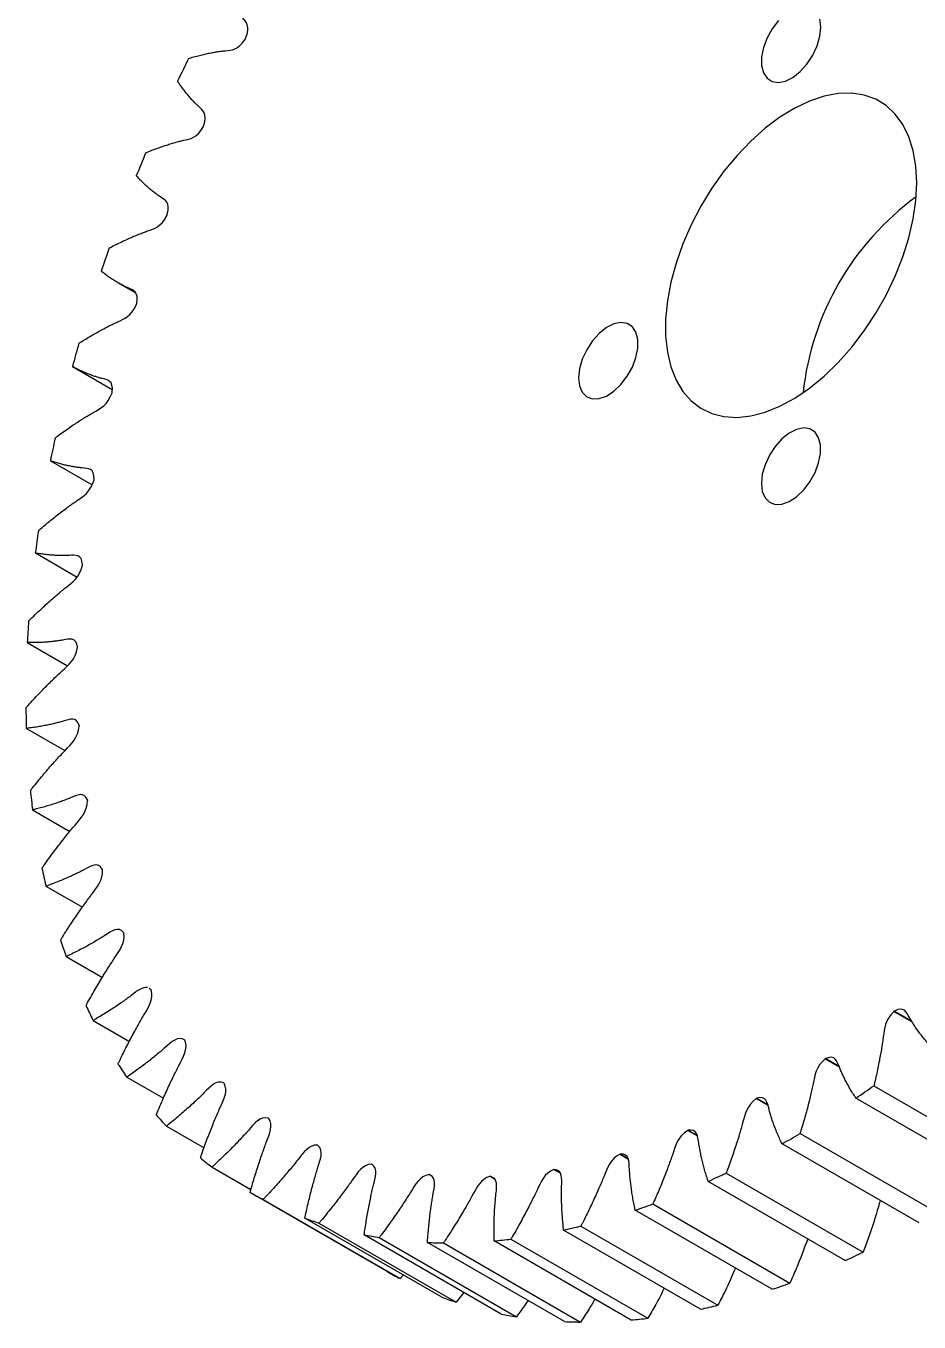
# Model space of a CAD drawing. Header units: millimetres. Extents: x -1 to 297, y -1 to 211.
# Drawn here: x 139.03 to 166.68, y 64.99 to 105.12 of the extents above; entities that cross this region are included whole.
import ezdxf

# ---------------------------------------------------------------- set-up
doc = ezdxf.new("R2010")
doc.units = ezdxf.units.MM

msp = doc.modelspace()

# ---------------------------------------------------------------- linework, layer by layer
at = {"color": 7, "linetype": 'Continuous'}
for p, q in [((141.867, 97.176), (142.429, 96.852)), ((140.468, 94.576), (141.7, 93.865)), ((139.786, 91.659), (141.077, 90.914)), ((139.319, 88.802), (140.611, 88.056)), ((139.069, 86.031), (140.316, 85.311)), ((139.041, 83.371), (140.234, 82.682)), ((139.234, 80.849), (140.388, 80.182)), ((139.646, 78.487), (140.779, 77.832)), ((140.273, 76.307), (141.396, 75.658)), ((142.902, 75.282), (142.845, 75.316)), ((141.11, 74.33), (142.233, 73.681)), ((165.9, 74.609), (166.465, 74.283)), ((165.914, 74.62), (166.443, 74.314)), ((163.774, 73.145), (164.208, 72.895)), ((163.789, 73.154), (164.199, 72.917)), ((142.148, 72.574), (143.283, 71.919)), ((165.278, 72.307), (169.52, 69.858)), ((161.639, 71.913), (161.994, 71.709)), ((161.653, 71.921), (161.987, 71.728)), ((168.965, 69.475), (164.722, 71.924)), ((143.379, 71.055), (144.541, 70.385)), ((159.514, 70.925), (159.814, 70.752)), ((159.528, 70.931), (159.81, 70.768)), ((162.993, 70.829), (167.236, 68.38)), ((166.677, 68.058), (162.435, 70.507)), ((157.419, 70.19), (157.665, 70.048)), ((157.433, 70.194), (157.659, 70.063)), ((144.79, 69.789), (145.994, 69.094)), ((151.506, 69.559), (151.55, 69.534)), ((153.396, 69.504), (153.535, 69.424)), ((153.409, 69.505), (153.527, 69.436)), ((155.373, 69.715), (155.574, 69.599)), ((155.386, 69.717), (155.558, 69.618)), ((160.706, 69.605), (164.948, 67.156)), ((164.393, 66.898), (160.15, 69.347)), ((150.212, 66.556), (145.969, 69.006)), ((146.368, 68.786), (150.611, 66.337)), ((158.437, 68.647), (162.68, 66.198)), ((162.132, 66.005), (157.889, 68.454)), ((151.907, 65.759), (147.664, 68.208)), ((148.099, 68.056), (152.342, 65.607)), ((159.916, 65.389), (155.673, 67.838)), ((156.208, 67.963), (160.451, 65.513)), ((153.743, 65.24), (149.5, 67.689)), ((149.967, 67.606), (154.21, 65.157)), ((155.702, 65.005), (151.459, 67.454)), ((151.953, 67.44), (156.196, 64.99)), ((157.766, 65.054), (153.523, 67.503)), ((154.04, 67.559), (158.283, 65.11)), ((150.714, 66.448), (150.611, 66.337)), ((152.589, 65.906), (152.342, 65.607))]:
    msp.add_line(p, q, dxfattribs=at)
at = {"color": 7, "linetype": 'Continuous', "flags": 128}
for points in [[(162.322, 105.287), (162.128, 105.032), (161.97, 104.747), (161.859, 104.45), (161.802, 104.159), (161.802, 103.893), (161.859, 103.669), (161.97, 103.499), (162.128, 103.397), (162.322, 103.366), (162.542, 103.411), (162.772, 103.527), (162.998, 103.707), (163.206, 103.941), (163.384, 104.213), (163.519, 104.506), (163.604, 104.803), (163.633, 105.083)], [(163.633, 105.083), (163.604, 105.331)], [(145.82, 104.716), (145.821, 104.718), (145.823, 104.72), (145.824, 104.723), (145.825, 104.725), (145.826, 104.727), (145.827, 104.729), (145.828, 104.732), (145.829, 104.734)], [(166.603, 100.266), (166.576, 100.781), (166.494, 101.258), (166.36, 101.689), (166.174, 102.069), (165.94, 102.391), (165.66, 102.653), (165.339, 102.849), (164.981, 102.978), (164.592, 103.037), (164.176, 103.026), (163.739, 102.944), (163.288, 102.794), (162.829, 102.576), (162.369, 102.294), (161.913, 101.953), (161.468, 101.556), (161.041, 101.109), (160.638, 100.619), (160.263, 100.093), (159.923, 99.538), (159.623, 98.961), (159.365, 98.371), (159.155, 97.776), (158.994, 97.185), (158.886, 96.605), (158.832, 96.045), (158.832, 95.513), (158.886, 95.016), (158.994, 94.562), (159.155, 94.155), (159.365, 93.803), (159.623, 93.511), (159.923, 93.281), (160.263, 93.118), (160.638, 93.024), (161.041, 93), (161.468, 93.047), (161.913, 93.163), (162.369, 93.348), (162.829, 93.598), (163.288, 93.91), (163.739, 94.28), (164.176, 94.702), (164.592, 95.171), (164.981, 95.68), (165.339, 96.222), (165.66, 96.789), (165.94, 97.374), (166.174, 97.967), (166.36, 98.561), (166.494, 99.148), (166.576, 99.719), (166.603, 100.266)], [(144.524, 102.008), (144.525, 102.011), (144.526, 102.013), (144.527, 102.015), (144.528, 102.017), (144.529, 102.02), (144.53, 102.022), (144.531, 102.024), (144.532, 102.026)], [(143.398, 99.263), (143.399, 99.266), (143.4, 99.268), (143.401, 99.27), (143.402, 99.273), (143.403, 99.275), (143.404, 99.277), (143.404, 99.279), (143.405, 99.282)], [(142.453, 96.507), (142.453, 96.509), (142.454, 96.511), (142.455, 96.514), (142.456, 96.516), (142.456, 96.518), (142.457, 96.521), (142.458, 96.523), (142.458, 96.525)], [(156.138, 94.224), (156.167, 93.977), (156.252, 93.778), (156.387, 93.641), (156.564, 93.574), (156.773, 93.581), (156.999, 93.662), (157.229, 93.812), (157.448, 94.02), (157.643, 94.275), (157.801, 94.56), (157.912, 94.857), (157.969, 95.148), (157.969, 95.414), (157.912, 95.639), (157.801, 95.808), (157.643, 95.911), (157.448, 95.941), (157.229, 95.897), (156.999, 95.781), (156.773, 95.6), (156.564, 95.367), (156.387, 95.095), (156.252, 94.801), (156.167, 94.505), (156.138, 94.224)], [(141.696, 93.765), (141.697, 93.767), (141.697, 93.769), (141.698, 93.771), (141.698, 93.774), (141.699, 93.776), (141.699, 93.778), (141.7, 93.78), (141.701, 93.783)], [(161.795, 90.957), (161.824, 90.71), (161.908, 90.512), (162.044, 90.375), (162.221, 90.307), (162.43, 90.315), (162.656, 90.395), (162.886, 90.545), (163.105, 90.754), (163.3, 91.008), (163.458, 91.293), (163.569, 91.591), (163.626, 91.882), (163.626, 92.148), (163.569, 92.372), (163.458, 92.541), (163.3, 92.644), (163.105, 92.675), (162.886, 92.63), (162.656, 92.514), (162.43, 92.334), (162.221, 92.1), (162.044, 91.828), (161.908, 91.534), (161.824, 91.238), (161.795, 90.957)], [(141.136, 91.062), (141.136, 91.064), (141.137, 91.066), (141.137, 91.069), (141.137, 91.071), (141.138, 91.073), (141.138, 91.075), (141.139, 91.077), (141.139, 91.08)], [(140.777, 88.424), (140.777, 88.426), (140.778, 88.428), (140.778, 88.431), (140.778, 88.433), (140.778, 88.435), (140.778, 88.437), (140.779, 88.439), (140.779, 88.441)], [(140.623, 85.876), (140.623, 85.878), (140.623, 85.88), (140.623, 85.882), (140.623, 85.884), (140.623, 85.886), (140.623, 85.889), (140.623, 85.891), (140.624, 85.893)], [(165.914, 74.62), (165.912, 74.618), (165.91, 74.617), (165.908, 74.616), (165.907, 74.615), (165.905, 74.613), (165.903, 74.612), (165.901, 74.611), (165.9, 74.609)], [(163.789, 73.154), (163.787, 73.153), (163.785, 73.152), (163.783, 73.151), (163.781, 73.15), (163.78, 73.149), (163.778, 73.147), (163.776, 73.146), (163.774, 73.145)]]:
    msp.add_lwpolyline(points, dxfattribs=at)
at = {"color": 7, "linetype": 'Continuous'}
for centre, radius, start, end in [((195.306, 79.145), 57.004, 154.0198, 154.8087), ((193.512, 79.938), 55.043, 157.2808, 158.0884), ((171.712, 92.826), 8.678, 126.2139, 173.7914), ((190.819, 80.948), 52.166, 160.6347, 161.4716), ((187.345, 82.02), 48.53, 164.1271, 165.0054), ((183.259, 83.006), 44.326, 167.8092, 168.7422), ((178.766, 83.778), 39.766, 171.7386, 172.7416), ((174.094, 84.239), 35.07, 175.9817, 177.0724), ((169.475, 84.335), 30.45, 180.6146, 181.8129), ((166.951, 85.164), 26.332, 183.7168, 183.751), ((165.128, 84.052), 26.092, 185.7232, 187.0515), ((163.09, 84.733), 22.445, 189.1669, 189.2049), ((161.239, 83.425), 22.151, 191.4009, 192.8824), ((159.729, 84.013), 19.007, 195.2447, 195.2872), ((156.978, 83.093), 16.104, 202.0368, 202.0843), ((157.953, 82.532), 18.744, 197.7413, 199.3973), ((154.891, 82.093), 13.789, 209.6004, 209.6531), ((155.356, 81.485), 15.943, 204.8233, 206.668), ((153.466, 81.15), 12.078, 217.9307, 217.9883), ((153.478, 80.424), 13.784, 212.6847, 214.7173), ((152.645, 80.41), 10.972, 226.9263, 226.9876), ((144.436, 101.951), 36.237, 304.0435, 305.1105), ((149, 96.17), 27.352, 297.5223, 297.5557), ((152.286, 79.503), 12.276, 221.2881, 223.484), ((152.321, 80.014), 10.459, 236.369, 236.4323), ((150.679, 92.564), 23.373, 292.2097, 292.2468), ((146.926, 98.016), 31.579, 299.4125, 300.5821), ((152.349, 80.081), 10.532, 245.9439, 246.0069), ((151.689, 78.876), 11.409, 230.4882, 232.7939), ((152.559, 80.705), 11.191, 255.3045, 255.365), ((151.861, 89.208), 19.813, 286.2922, 286.3335), ((152.773, 81.941), 12.446, 264.1548, 264.2112), ((152.82, 83.8), 14.307, 272.3049, 272.3563), ((152.553, 86.248), 16.772, 279.6795, 279.7257), ((148.979, 94.081), 27.14, 294.3063, 295.6002), ((151.552, 78.685), 11.174, 240.0246, 242.3626), ((150.514, 90.329), 23.084, 288.6314, 290.0727), ((151.703, 79.045), 11.565, 249.5601, 251.845), ((151.514, 86.926), 19.535, 282.2941, 283.9051), ((151.954, 80.038), 12.59, 258.7578, 260.917), ((152.116, 81.698), 14.259, 267.358, 269.3452), ((152.016, 84.014), 16.579, 275.2157, 277.0129), ((153.221, 91.632), 27.14, 294.3063, 295.6002), ((155.794, 76.235), 11.174, 240.0246, 242.3626), ((154.757, 87.879), 23.084, 288.6314, 290.0727), ((155.946, 76.596), 11.565, 249.5601, 251.845), ((155.756, 84.476), 19.535, 282.2941, 283.9051), ((156.197, 77.588), 12.59, 258.7578, 260.917), ((156.259, 81.565), 16.579, 275.2157, 277.0129), ((156.359, 79.249), 14.259, 267.358, 269.3452)]:
    msp.add_arc(centre, radius, start, end, dxfattribs=at)
for points, knots in [([(145.829, 104.734), (145.978, 105.123), (145.815, 105.264), (145.66, 105.473), (145.587, 105.574), (145.513, 105.686), (145.438, 105.806), (145.361, 105.937), (145.284, 106.079), (145.223, 106.197), (145.189, 106.269), (145.179, 106.289)], [0, 0, 0, 0, 0.1059016, 0.1287387, 0.1530336, 0.1787864, 0.2059971, 0.2346657, 0.2647922, 0.2963766, 0.3086458, 0.3086458, 0.3086458, 0.3086458]), ([(144.063, 104.117), (144.086, 104.124), (144.17, 104.148), (144.312, 104.186), (144.483, 104.229), (144.646, 104.265), (144.799, 104.295), (144.943, 104.32), (145.077, 104.339), (145.359, 104.375), (145.586, 104.361), (145.82, 104.716)], [0.6913542, 0.6913542, 0.6913542, 0.6913542, 0.7036234, 0.7352078, 0.7653343, 0.7940029, 0.8212136, 0.8469664, 0.8712613, 0.8940984, 1, 1, 1, 1]), ([(144.532, 102.026), (144.655, 102.415), (144.474, 102.526), (144.294, 102.703), (144.209, 102.789), (144.123, 102.884), (144.034, 102.988), (143.943, 103.101), (143.851, 103.224), (143.778, 103.328), (143.735, 103.391), (143.724, 103.409)], [0, 0, 0, 0, 0.1059016, 0.1287387, 0.1530336, 0.1787864, 0.2059971, 0.2346657, 0.2647922, 0.2963766, 0.3086458, 0.3086458, 0.3086458, 0.3086458]), ([(142.74, 101.196), (142.764, 101.206), (142.85, 101.24), (142.994, 101.297), (143.17, 101.361), (143.336, 101.418), (143.493, 101.467), (143.642, 101.511), (143.781, 101.548), (144.071, 101.621), (144.31, 101.64), (144.524, 102.008)], [0.6913542, 0.6913542, 0.6913542, 0.6913542, 0.7036234, 0.7352078, 0.7653343, 0.7940029, 0.8212136, 0.8469664, 0.8712613, 0.8940984, 1, 1, 1, 1]), ([(143.405, 99.282), (143.5, 99.667), (143.302, 99.747), (143.1, 99.889), (143.005, 99.959), (142.906, 100.037), (142.805, 100.123), (142.701, 100.218), (142.594, 100.321), (142.509, 100.409), (142.459, 100.463), (142.446, 100.478)], [0, 0, 0, 0, 0.1059016, 0.1287387, 0.1530336, 0.1787864, 0.2059971, 0.2346657, 0.2647922, 0.2963766, 0.3086458, 0.3086458, 0.3086458, 0.3086458]), ([(141.604, 98.245), (141.629, 98.258), (141.715, 98.303), (141.861, 98.376), (142.039, 98.461), (142.208, 98.538), (142.368, 98.608), (142.519, 98.669), (142.661, 98.724), (142.958, 98.833), (143.205, 98.884), (143.398, 99.263)], [0.6913542, 0.6913542, 0.6913542, 0.6913542, 0.7036234, 0.7352078, 0.7653343, 0.7940029, 0.8212136, 0.8469664, 0.8712613, 0.8940984, 1, 1, 1, 1]), ([(142.458, 96.525), (142.525, 96.903), (142.312, 96.951), (142.089, 97.058), (141.984, 97.11), (141.874, 97.171), (141.761, 97.238), (141.645, 97.313), (141.525, 97.397), (141.429, 97.468), (141.373, 97.512), (141.357, 97.525)], [0, 0, 0, 0, 0.1059016, 0.1287387, 0.1530336, 0.1787864, 0.2059971, 0.2346657, 0.2647922, 0.2963766, 0.3086458, 0.3086458, 0.3086458, 0.3086458]), ([(140.666, 95.293), (140.69, 95.308), (140.776, 95.363), (140.922, 95.452), (141.101, 95.558), (141.271, 95.654), (141.432, 95.742), (141.584, 95.822), (141.728, 95.893), (142.029, 96.038), (142.283, 96.121), (142.453, 96.507)], [0.6913542, 0.6913542, 0.6913542, 0.6913542, 0.7036234, 0.7352078, 0.7653343, 0.7940029, 0.8212136, 0.8469664, 0.8712613, 0.8940984, 1, 1, 1, 1]), ([(141.701, 93.783), (141.739, 94.15), (141.512, 94.166), (141.27, 94.235), (141.156, 94.271), (141.037, 94.313), (140.914, 94.361), (140.786, 94.416), (140.653, 94.478), (140.547, 94.532), (140.485, 94.566), (140.468, 94.576)], [0, 0, 0, 0, 0.1059016, 0.1287387, 0.1530336, 0.1787864, 0.2059971, 0.2346657, 0.2647922, 0.2963766, 0.3086458, 0.3086458, 0.3086458, 0.3086458]), ([(139.933, 92.366), (139.957, 92.384), (140.042, 92.447), (140.187, 92.553), (140.365, 92.677), (140.534, 92.793), (140.695, 92.898), (140.847, 92.995), (140.991, 93.082), (141.293, 93.262), (141.551, 93.375), (141.696, 93.765)], [0.6913542, 0.6913542, 0.6913542, 0.6913542, 0.7036234, 0.7352078, 0.7653343, 0.7940029, 0.8212136, 0.8469664, 0.8712613, 0.8940984, 1, 1, 1, 1]), ([(141.139, 91.08), (141.148, 91.433), (140.91, 91.416), (140.652, 91.448), (140.53, 91.466), (140.402, 91.489), (140.269, 91.517), (140.131, 91.552), (139.988, 91.592), (139.873, 91.629), (139.805, 91.652), (139.786, 91.659)], [0, 0, 0, 0, 0.1059016, 0.1287387, 0.1530336, 0.1787864, 0.2059971, 0.2346657, 0.2647922, 0.2963766, 0.3086458, 0.3086458, 0.3086458, 0.3086458]), ([(139.413, 89.492), (139.436, 89.512), (139.52, 89.584), (139.663, 89.704), (139.837, 89.847), (140.004, 89.979), (140.163, 90.102), (140.314, 90.215), (140.457, 90.318), (140.757, 90.529), (141.017, 90.673), (141.136, 91.062)], [0.6913542, 0.6913542, 0.6913542, 0.6913542, 0.7036234, 0.7352078, 0.7653343, 0.7940029, 0.8212136, 0.8469664, 0.8712613, 0.8940984, 1, 1, 1, 1]), ([(140.779, 88.441), (140.759, 88.777), (140.512, 88.728), (140.24, 88.723), (140.111, 88.723), (139.976, 88.727), (139.835, 88.735), (139.688, 88.748), (139.535, 88.767), (139.411, 88.785), (139.339, 88.798), (139.319, 88.802)], [0, 0, 0, 0, 0.1059016, 0.1287387, 0.1530336, 0.1787864, 0.2059971, 0.2346657, 0.2647922, 0.2963766, 0.3086458, 0.3086458, 0.3086458, 0.3086458]), ([(139.11, 86.697), (139.133, 86.719), (139.215, 86.799), (139.353, 86.933), (139.524, 87.093), (139.687, 87.241), (139.842, 87.379), (139.991, 87.507), (140.131, 87.625), (140.427, 87.867), (140.686, 88.04), (140.777, 88.424)], [0.6913542, 0.6913542, 0.6913542, 0.6913542, 0.7036234, 0.7352078, 0.7653343, 0.7940029, 0.8212136, 0.8469664, 0.8712613, 0.8940984, 1, 1, 1, 1]), ([(140.624, 85.893), (140.575, 86.208), (140.321, 86.127), (140.038, 86.084), (139.903, 86.066), (139.762, 86.051), (139.614, 86.039), (139.459, 86.031), (139.298, 86.027), (139.168, 86.028), (139.091, 86.03), (139.069, 86.031)], [0, 0, 0, 0, 0.1059016, 0.1287387, 0.1530336, 0.1787864, 0.2059971, 0.2346657, 0.2647922, 0.2963766, 0.3086458, 0.3086458, 0.3086458, 0.3086458]), ([(139.028, 84.008), (139.05, 84.032), (139.128, 84.12), (139.262, 84.265), (139.426, 84.44), (139.584, 84.604), (139.735, 84.756), (139.879, 84.898), (140.016, 85.029), (140.304, 85.3), (140.56, 85.499), (140.623, 85.876)], [0.6913542, 0.6913542, 0.6913542, 0.6913542, 0.7036234, 0.7352078, 0.7653343, 0.7940029, 0.8212136, 0.8469664, 0.8712613, 0.8940984, 1, 1, 1, 1]), ([(140.674, 83.457), (140.597, 83.749), (140.339, 83.637), (140.047, 83.557), (139.908, 83.521), (139.762, 83.487), (139.608, 83.455), (139.448, 83.426), (139.28, 83.4), (139.144, 83.383), (139.064, 83.374), (139.041, 83.371)], [0, 0, 0, 0, 0.1059016, 0.1287387, 0.1530336, 0.1787864, 0.2059971, 0.2346657, 0.2647922, 0.2963766, 0.3086458, 0.3086458, 0.3086458, 0.3086458]), ([(139.167, 81.45), (139.187, 81.476), (139.262, 81.57), (139.389, 81.726), (139.546, 81.915), (139.697, 82.092), (139.842, 82.257), (139.981, 82.412), (140.112, 82.555), (140.39, 82.851), (140.641, 83.076), (140.675, 83.441)], [0.6913542, 0.6913542, 0.6913542, 0.6913542, 0.7036234, 0.7352078, 0.7653343, 0.7940029, 0.8212136, 0.8469664, 0.8712613, 0.8940984, 1, 1, 1, 1]), ([(140.931, 81.158), (140.826, 81.423), (140.566, 81.281), (140.268, 81.165), (140.126, 81.111), (139.976, 81.059), (139.819, 81.007), (139.654, 80.957), (139.481, 80.909), (139.34, 80.874), (139.257, 80.854), (139.234, 80.849)], [0, 0, 0, 0, 0.1059016, 0.1287387, 0.1530336, 0.1787864, 0.2059971, 0.2346657, 0.2647922, 0.2963766, 0.3086458, 0.3086458, 0.3086458, 0.3086458]), ([(139.525, 79.046), (139.545, 79.074), (139.615, 79.173), (139.735, 79.339), (139.883, 79.54), (140.026, 79.728), (140.163, 79.905), (140.294, 80.071), (140.42, 80.224), (140.685, 80.544), (140.928, 80.792), (140.933, 81.143)], [0.6913542, 0.6913542, 0.6913542, 0.6913542, 0.7036234, 0.7352078, 0.7653343, 0.7940029, 0.8212136, 0.8469664, 0.8712613, 0.8940984, 1, 1, 1, 1]), ([(141.391, 79.015), (141.259, 79.252), (141, 79.082), (140.699, 78.93), (140.555, 78.859), (140.403, 78.789), (140.243, 78.718), (140.075, 78.648), (139.898, 78.578), (139.755, 78.525), (139.669, 78.495), (139.646, 78.487)], [0, 0, 0, 0, 0.1059016, 0.1287387, 0.1530336, 0.1787864, 0.2059971, 0.2346657, 0.2647922, 0.2963766, 0.3086458, 0.3086458, 0.3086458, 0.3086458]), ([(140.1, 76.82), (140.119, 76.849), (140.184, 76.953), (140.295, 77.127), (140.432, 77.337), (140.566, 77.536), (140.694, 77.723), (140.818, 77.897), (140.936, 78.061), (141.186, 78.4), (141.419, 78.668), (141.395, 79.002)], [0.6913542, 0.6913542, 0.6913542, 0.6913542, 0.7036234, 0.7352078, 0.7653343, 0.7940029, 0.8212136, 0.8469664, 0.8712613, 0.8940984, 1, 1, 1, 1]), ([(142.05, 77.051), (141.893, 77.257), (141.636, 77.059), (141.335, 76.873), (141.191, 76.787), (141.038, 76.699), (140.877, 76.609), (140.707, 76.519), (140.529, 76.429), (140.383, 76.358), (140.297, 76.318), (140.273, 76.307)], [0, 0, 0, 0, 0.1059016, 0.1287387, 0.1530336, 0.1787864, 0.2059971, 0.2346657, 0.2647922, 0.2963766, 0.3086458, 0.3086458, 0.3086458, 0.3086458]), ([(140.887, 74.792), (140.903, 74.822), (140.963, 74.929), (141.064, 75.109), (141.19, 75.328), (141.313, 75.535), (141.431, 75.729), (141.545, 75.912), (141.655, 76.083), (141.888, 76.439), (142.108, 76.726), (142.055, 77.038)], [0.6913542, 0.6913542, 0.6913542, 0.6913542, 0.7036234, 0.7352078, 0.7653343, 0.7940029, 0.8212136, 0.8469664, 0.8712613, 0.8940984, 1, 1, 1, 1]), ([(142.793, 75.346), (142.64, 75.384), (142.429, 75.203), (142.17, 75.014), (142.027, 74.912), (141.876, 74.807), (141.715, 74.7), (141.545, 74.591), (141.367, 74.481), (141.221, 74.394), (141.134, 74.344), (141.11, 74.33)], [0.0208333, 0.0208333, 0.0208333, 0.0208333, 0.1059016, 0.1287387, 0.1530336, 0.1787864, 0.2059971, 0.2346657, 0.2647922, 0.2963766, 0.3086458, 0.3086458, 0.3086458, 0.3086458]), ([(141.877, 72.981), (141.892, 73.011), (141.945, 73.121), (142.035, 73.306), (142.149, 73.53), (142.259, 73.743), (142.367, 73.944), (142.47, 74.133), (142.571, 74.31), (142.784, 74.68), (142.99, 74.982), (142.909, 75.271)], [0.6913542, 0.6913542, 0.6913542, 0.6913542, 0.7036234, 0.7352078, 0.7653343, 0.7940029, 0.8212136, 0.8469664, 0.8712613, 0.8940984, 1, 1, 1, 1]), ([(166.991, 73.585), (166.977, 73.6), (166.928, 73.654), (166.847, 73.748), (166.751, 73.866), (166.662, 73.982), (166.581, 74.096), (166.507, 74.207), (166.44, 74.316), (166.302, 74.546), (166.215, 74.779), (165.914, 74.62)], [0.6913542, 0.6913542, 0.6913542, 0.6913542, 0.7036234, 0.7352078, 0.7653343, 0.7940029, 0.8212136, 0.8469664, 0.8712613, 0.8940984, 1, 1, 1, 1]), ([(165.9, 74.609), (165.615, 74.331), (165.601, 74.024), (165.546, 73.649), (165.518, 73.47), (165.485, 73.279), (165.447, 73.076), (165.404, 72.861), (165.355, 72.635), (165.312, 72.449), (165.285, 72.338), (165.278, 72.307)], [0, 0, 0, 0, 0.1059016, 0.1287387, 0.1530336, 0.1787864, 0.2059971, 0.2346657, 0.2647922, 0.2963766, 0.3086458, 0.3086458, 0.3086458, 0.3086458]), ([(143.939, 73.725), (143.735, 73.864), (143.492, 73.618), (143.198, 73.37), (143.057, 73.253), (142.907, 73.133), (142.749, 73.009), (142.581, 72.882), (142.404, 72.753), (142.259, 72.65), (142.172, 72.59), (142.148, 72.574)], [0, 0, 0, 0, 0.1059016, 0.1287387, 0.1530336, 0.1787864, 0.2059971, 0.2346657, 0.2647922, 0.2963766, 0.3086458, 0.3086458, 0.3086458, 0.3086458]), ([(143.062, 71.403), (143.075, 71.434), (143.12, 71.545), (143.2, 71.733), (143.299, 71.961), (143.397, 72.178), (143.492, 72.384), (143.585, 72.577), (143.674, 72.759), (143.866, 73.139), (144.056, 73.454), (143.947, 73.716)], [0.6913542, 0.6913542, 0.6913542, 0.6913542, 0.7036234, 0.7352078, 0.7653343, 0.7940029, 0.8212136, 0.8469664, 0.8712613, 0.8940984, 1, 1, 1, 1]), ([(163.774, 73.145), (163.481, 72.895), (163.443, 72.576), (163.359, 72.192), (163.318, 72.009), (163.27, 71.814), (163.218, 71.608), (163.159, 71.39), (163.093, 71.16), (163.037, 70.972), (163.003, 70.861), (162.993, 70.829)], [0, 0, 0, 0, 0.1059016, 0.1287387, 0.1530336, 0.1787864, 0.2059971, 0.2346657, 0.2647922, 0.2963766, 0.3086458, 0.3086458, 0.3086458, 0.3086458]), ([(164.722, 71.924), (164.71, 71.942), (164.668, 72.005), (164.6, 72.114), (164.519, 72.251), (164.444, 72.385), (164.377, 72.515), (164.316, 72.641), (164.261, 72.764), (164.15, 73.024), (164.087, 73.278), (163.789, 73.154)], [0.6913542, 0.6913542, 0.6913542, 0.6913542, 0.7036234, 0.7352078, 0.7653343, 0.7940029, 0.8212136, 0.8469664, 0.8712613, 0.8940984, 1, 1, 1, 1]), ([(145.152, 72.396), (144.927, 72.499), (144.694, 72.232), (144.408, 71.956), (144.271, 71.825), (144.124, 71.691), (143.969, 71.551), (143.804, 71.408), (143.631, 71.261), (143.488, 71.143), (143.403, 71.075), (143.379, 71.055)], [0, 0, 0, 0, 0.1059016, 0.1287387, 0.1530336, 0.1787864, 0.2059971, 0.2346657, 0.2647922, 0.2963766, 0.3086458, 0.3086458, 0.3086458, 0.3086458]), ([(144.43, 70.074), (144.441, 70.105), (144.479, 70.217), (144.546, 70.406), (144.631, 70.636), (144.715, 70.855), (144.797, 71.063), (144.878, 71.259), (144.956, 71.443), (145.124, 71.83), (145.296, 72.155), (145.16, 72.388)], [0.6913542, 0.6913542, 0.6913542, 0.6913542, 0.7036234, 0.7352078, 0.7653343, 0.7940029, 0.8212136, 0.8469664, 0.8712613, 0.8940984, 1, 1, 1, 1]), ([(161.639, 71.913), (161.341, 71.693), (161.278, 71.365), (161.166, 70.977), (161.112, 70.791), (161.051, 70.595), (160.983, 70.387), (160.909, 70.167), (160.828, 69.937), (160.759, 69.748), (160.717, 69.637), (160.706, 69.605)], [0, 0, 0, 0, 0.1059016, 0.1287387, 0.1530336, 0.1787864, 0.2059971, 0.2346657, 0.2647922, 0.2963766, 0.3086458, 0.3086458, 0.3086458, 0.3086458]), ([(162.435, 70.507), (162.425, 70.527), (162.391, 70.599), (162.335, 70.722), (162.269, 70.877), (162.21, 71.026), (162.157, 71.172), (162.11, 71.312), (162.069, 71.447), (161.985, 71.734), (161.947, 72.009), (161.653, 71.921)], [0.6913542, 0.6913542, 0.6913542, 0.6913542, 0.7036234, 0.7352078, 0.7653343, 0.7940029, 0.8212136, 0.8469664, 0.8712613, 0.8940984, 1, 1, 1, 1]), ([(146.528, 71.305), (146.285, 71.371), (146.064, 71.086), (145.788, 70.785), (145.656, 70.642), (145.515, 70.494), (145.364, 70.341), (145.205, 70.182), (145.035, 70.018), (144.896, 69.887), (144.813, 69.81), (144.79, 69.789)], [0, 0, 0, 0, 0.1059016, 0.1287387, 0.1530336, 0.1787864, 0.2059971, 0.2346657, 0.2647922, 0.2963766, 0.3086458, 0.3086458, 0.3086458, 0.3086458]), ([(145.969, 69.006), (145.977, 69.037), (146.008, 69.148), (146.062, 69.336), (146.132, 69.566), (146.201, 69.785), (146.269, 69.993), (146.337, 70.19), (146.403, 70.376), (146.546, 70.766), (146.699, 71.097), (146.538, 71.299)], [0.6913542, 0.6913542, 0.6913542, 0.6913542, 0.7036234, 0.7352078, 0.7653343, 0.7940029, 0.8212136, 0.8469664, 0.8712613, 0.8940984, 1, 1, 1, 1]), ([(159.514, 70.925), (159.213, 70.737), (159.126, 70.404), (158.988, 70.014), (158.921, 69.828), (158.846, 69.631), (158.765, 69.424), (158.677, 69.205), (158.581, 68.976), (158.5, 68.789), (158.451, 68.678), (158.437, 68.647)], [0, 0, 0, 0, 0.1059016, 0.1287387, 0.1530336, 0.1787864, 0.2059971, 0.2346657, 0.2647922, 0.2963766, 0.3086458, 0.3086458, 0.3086458, 0.3086458]), ([(160.15, 69.347), (160.142, 69.369), (160.116, 69.449), (160.073, 69.586), (160.024, 69.756), (159.981, 69.92), (159.943, 70.079), (159.91, 70.232), (159.882, 70.379), (159.827, 70.69), (159.813, 70.982), (159.528, 70.931)], [0.6913542, 0.6913542, 0.6913542, 0.6913542, 0.7036234, 0.7352078, 0.7653343, 0.7940029, 0.8212136, 0.8469664, 0.8712613, 0.8940984, 1, 1, 1, 1]), ([(148.056, 70.464), (147.797, 70.493), (147.59, 70.192), (147.327, 69.868), (147.201, 69.715), (147.066, 69.555), (146.922, 69.389), (146.768, 69.216), (146.605, 69.037), (146.471, 68.894), (146.391, 68.809), (146.368, 68.786)], [0, 0, 0, 0, 0.1059016, 0.1287387, 0.1530336, 0.1787864, 0.2059971, 0.2346657, 0.2647922, 0.2963766, 0.3086458, 0.3086458, 0.3086458, 0.3086458]), ([(147.664, 68.208), (147.671, 68.239), (147.693, 68.349), (147.734, 68.534), (147.787, 68.762), (147.841, 68.979), (147.895, 69.186), (147.949, 69.381), (148.003, 69.567), (148.12, 69.956), (148.251, 70.291), (148.066, 70.459)], [0.6913542, 0.6913542, 0.6913542, 0.6913542, 0.7036234, 0.7352078, 0.7653343, 0.7940029, 0.8212136, 0.8469664, 0.8712613, 0.8940984, 1, 1, 1, 1]), ([(149.72, 69.88), (149.447, 69.872), (149.256, 69.558), (149.009, 69.214), (148.891, 69.052), (148.763, 68.882), (148.626, 68.704), (148.481, 68.519), (148.326, 68.327), (148.197, 68.172), (148.121, 68.081), (148.099, 68.056)], [0, 0, 0, 0, 0.1059016, 0.1287387, 0.1530336, 0.1787864, 0.2059971, 0.2346657, 0.2647922, 0.2963766, 0.3086458, 0.3086458, 0.3086458, 0.3086458]), ([(149.5, 67.689), (149.504, 67.719), (149.519, 67.827), (149.546, 68.008), (149.582, 68.231), (149.62, 68.444), (149.659, 68.647), (149.699, 68.84), (149.74, 69.023), (149.829, 69.408), (149.938, 69.743), (149.731, 69.877)], [0.6913542, 0.6913542, 0.6913542, 0.6913542, 0.7036234, 0.7352078, 0.7653343, 0.7940029, 0.8212136, 0.8469664, 0.8712613, 0.8940984, 1, 1, 1, 1]), ([(157.419, 70.19), (157.118, 70.035), (157.007, 69.7), (156.844, 69.312), (156.765, 69.128), (156.678, 68.933), (156.584, 68.727), (156.482, 68.512), (156.372, 68.286), (156.28, 68.102), (156.224, 67.993), (156.208, 67.963)], [0, 0, 0, 0, 0.1059016, 0.1287387, 0.1530336, 0.1787864, 0.2059971, 0.2346657, 0.2647922, 0.2963766, 0.3086458, 0.3086458, 0.3086458, 0.3086458]), ([(157.889, 68.454), (157.884, 68.479), (157.865, 68.566), (157.836, 68.714), (157.804, 68.898), (157.777, 69.076), (157.754, 69.248), (157.736, 69.412), (157.721, 69.569), (157.695, 69.901), (157.707, 70.208), (157.433, 70.194)], [0.6913542, 0.6913542, 0.6913542, 0.6913542, 0.7036234, 0.7352078, 0.7653343, 0.7940029, 0.8212136, 0.8469664, 0.8712613, 0.8940984, 1, 1, 1, 1]), ([(151.506, 69.559), (151.222, 69.513), (151.049, 69.189), (150.82, 68.83), (150.709, 68.659), (150.59, 68.48), (150.463, 68.293), (150.326, 68.097), (150.18, 67.894), (150.06, 67.73), (149.987, 67.633), (149.967, 67.606)], [0, 0, 0, 0, 0.1059016, 0.1287387, 0.1530336, 0.1787864, 0.2059971, 0.2346657, 0.2647922, 0.2963766, 0.3086458, 0.3086458, 0.3086458, 0.3086458]), ([(151.459, 67.454), (151.461, 67.483), (151.467, 67.586), (151.48, 67.762), (151.5, 67.978), (151.522, 68.185), (151.545, 68.383), (151.571, 68.571), (151.598, 68.75), (151.659, 69.127), (151.745, 69.46), (151.518, 69.558)], [0.6913542, 0.6913542, 0.6913542, 0.6913542, 0.7036234, 0.7352078, 0.7653343, 0.7940029, 0.8212136, 0.8469664, 0.8712613, 0.8940984, 1, 1, 1, 1]), ([(153.396, 69.504), (153.103, 69.421), (152.95, 69.09), (152.741, 68.717), (152.64, 68.541), (152.531, 68.355), (152.413, 68.159), (152.287, 67.955), (152.152, 67.742), (152.04, 67.57), (151.972, 67.468), (151.953, 67.44)], [0, 0, 0, 0, 0.1059016, 0.1287387, 0.1530336, 0.1787864, 0.2059971, 0.2346657, 0.2647922, 0.2963766, 0.3086458, 0.3086458, 0.3086458, 0.3086458]), ([(153.523, 67.503), (153.522, 67.636), (153.517, 68.052), (153.539, 68.556), (153.585, 69.005), (153.607, 69.205), (153.585, 69.356), (153.54, 69.442), (153.492, 69.463), (153.477, 69.469)], [0, 0, 0, 0, 0.196995, 0.616746, 0.721802, 0.825143, 0.892745, 0.965023, 1, 1, 1, 1]), ([(155.373, 69.715), (155.075, 69.595), (154.942, 69.261), (154.756, 68.879), (154.665, 68.697), (154.567, 68.506), (154.46, 68.305), (154.346, 68.094), (154.222, 67.873), (154.12, 67.694), (154.058, 67.588), (154.04, 67.559)], [0, 0, 0, 0, 0.1059016, 0.1287387, 0.1530336, 0.1787864, 0.2059971, 0.2346657, 0.2647922, 0.2963766, 0.3086458, 0.3086458, 0.3086458, 0.3086458]), ([(155.673, 67.838), (155.67, 67.864), (155.66, 67.958), (155.645, 68.117), (155.63, 68.313), (155.619, 68.503), (155.612, 68.685), (155.608, 68.859), (155.608, 69.025), (155.611, 69.375), (155.647, 69.693), (155.386, 69.717)], [0.6913542, 0.6913542, 0.6913542, 0.6913542, 0.7036234, 0.7352078, 0.7653343, 0.7940029, 0.8212136, 0.8469664, 0.8712613, 0.8940984, 1, 1, 1, 1]), ([(165.471, 68.754), (165.454, 68.689), (165.35, 68.308), (165.176, 67.773), (165.003, 67.306), (164.948, 67.156)], [0, 0, 0, 0, 0.12207, 0.719579, 1, 1, 1, 1]), ([(163.231, 67.568), (163.116, 67.259), (162.945, 66.801), (162.745, 66.346), (162.68, 66.198)], [0, 0, 0, 0, 0.673942, 1, 1, 1, 1]), ([(160.994, 66.662), (160.889, 66.424), (160.719, 66.038), (160.525, 65.659), (160.451, 65.513)], [0, 0, 0, 0, 0.616016, 1, 1, 1, 1]), ([(158.791, 66.038), (158.705, 65.87), (158.544, 65.556), (158.366, 65.251), (158.283, 65.11)], [0, 0, 0, 0, 0.536256, 1, 1, 1, 1]), ([(154.571, 65.657), (154.546, 65.621), (154.431, 65.449), (154.307, 65.285), (154.21, 65.157)], [0, 0, 0, 0, 0.212618, 1, 1, 1, 1]), ([(156.643, 65.702), (156.584, 65.601), (156.442, 65.359), (156.287, 65.126), (156.196, 64.99)], [0, 0, 0, 0, 0.416703, 1, 1, 1, 1])]:
    msp.add_open_spline(points, degree=3, knots=knots, dxfattribs=at)

doc.saveas('drawing.dxf')
